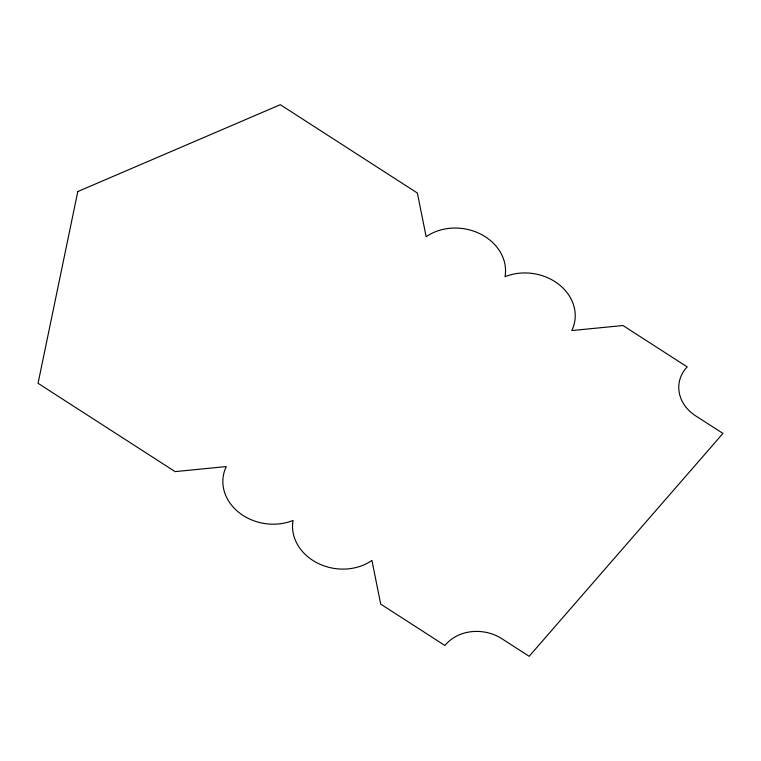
<?xml version="1.0" encoding="UTF-8"?>
<svg xmlns="http://www.w3.org/2000/svg" width="761" height="761" viewBox="0 0 761 761"><rect width="100%" height="100%" fill="white"/><g stroke="black" fill="none" stroke-linecap="round" stroke-linejoin="round"><path stroke-width="1.14" d="M77.793 191.553L38.05 383.297L175.116 471.62L226.293 466.569A47.972 40.276 9.1 0 0 238.678 512.286A47.972 40.276 9.1 0 0 293.052 520.457A47.972 40.276 9.1 0 0 317.48 563.073A47.972 40.276 9.1 0 0 371.92 560.419L380.709 604.11L444.957 645.518A40.371 33.893 9.1 0 1 500.538 637.861L529.152 656.305L722.95 433.428L697.247 416.866A40.371 33.893 9.1 0 1 687.212 366.916L622.964 325.518L571.777 330.569A47.972 40.276 9.1 0 0 559.402 284.852A47.972 40.276 9.1 0 0 505.019 276.681A47.972 40.276 9.1 0 0 480.591 234.074A47.972 40.276 9.1 0 0 426.15 236.728L417.37 193.028L280.305 104.695L77.793 191.553"/></g></svg>
